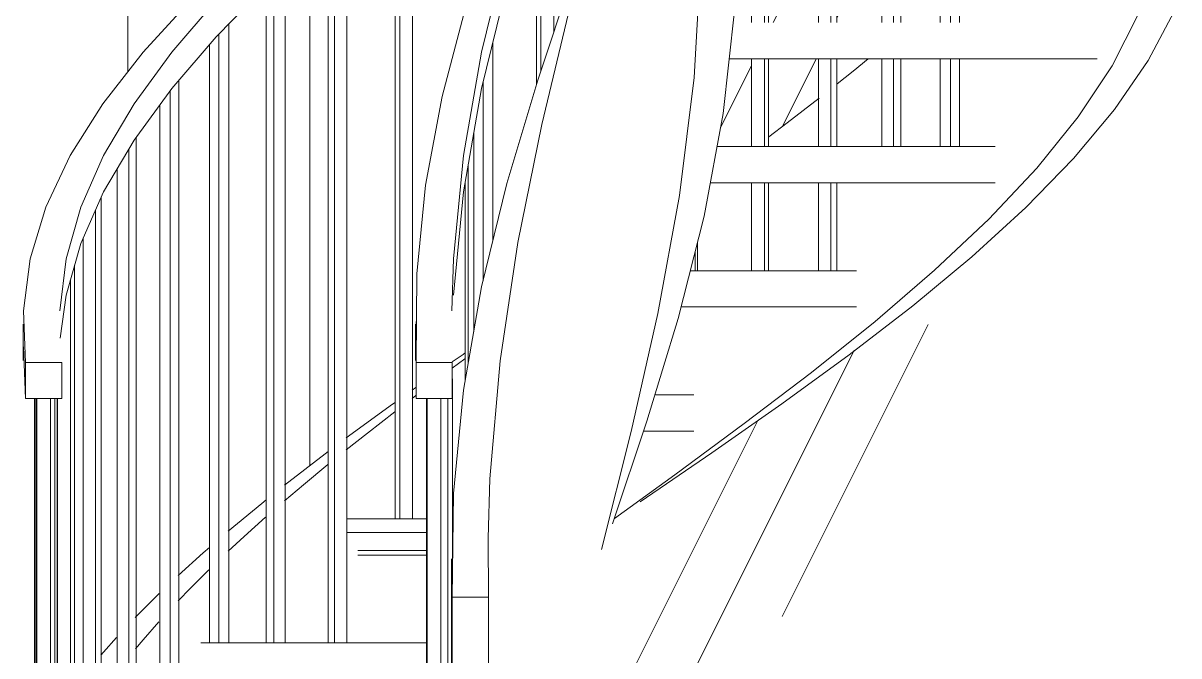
# Model space of a CAD drawing. Header units: millimetres. Extents: x 2164007 to 2324354, y -2513385 to -2308978.
# Drawn here: x 2258989 to 2260607, y -2424832 to -2423946 of the extents above; entities that cross this region are included whole.
import ezdxf

# ---------------------------------------------------------------- set-up
doc = ezdxf.new("R2010")
doc.units = ezdxf.units.MM
for name, color, linetype, lineweight in [('A-FLOR-HRAL', 8, 'Continuous', 9), ('A-GLAZ', 8, 'Continuous', 13), ('A-WALL', 113, 'Continuous', 20), ('S-STRS', 8, 'Continuous', 9)]:
    doc.layers.add(name, color=color, linetype=linetype, lineweight=lineweight)

# ---------------------------------------------------------------- blocks, each defined once
blk = doc.blocks.new('cua so 3200x1850x60 - S4-1124333-South')
at = {"layer": 'A-GLAZ', "lineweight": 9}
h = blk.add_hatch(dxfattribs=at)
h.set_pattern_fill('FP_1', color=256, style=0, pattern_type=2)
h.set_pattern_definition([(63.435, (228.6, 114.3), (-920.0997168973379, 2760.290932305043), [1143, -685.8, 1143, -685.8, -1454.051]), (63.435, (228.6, 114.3), (-920.0997168973379, 2760.290932305043), [-3657.6, 457.2, -996.8510000000001]), (63.435, (171.45, 171.45), (-920.0997168973379, 2760.290932305043), [914.4, -1143, 685.8, -685.8, -1682.651]), (63.435, (171.45, 171.45), (-920.0997168973379, 2760.290932305043), [-3429, 800.1, -882.551]), (63.435, (171.45, 342.9), (-920.0997168973379, 2760.290932305043), [685.8, -1371.6, 457.2, -685.8, -1911.251]), (63.435, (171.45, 342.9), (-920.0997168973379, 2760.290932305043), [-3200.4, 1028.7, -882.551]), (63.435, (342.9, 171.45), (-920.0997168973379, 2760.290932305043), [685.8, -1371.6, 571.5, -2482.751]), (63.435, (514.35, 342.9), (-920.0997168973379, 2760.290932305043), [342.9, -1714.5, 228.6, -2825.651]), (63.435, (228.6, 628.65), (-920.0997168973379, 2760.290932305043), [228.6, -1714.5, 228.6, -914.4, -2025.551]), (63.435, (228.6, 628.65), (-920.0997168973379, 2760.290932305043), [-3086.1, 571.5, -1454.051]), (63.435, (1257.3, 457.2), (-920.0997168973379, 2760.290932305043), [1143, -1714.5, 1371.6, -905.4110000000001]), (63.435, (1257.3, 285.75), (-920.0997168973379, 2760.290932305043), [1600.2, -1143, 1714.5, -676.811]), (63.435, (1371.6, 342.9), (-920.0997168973379, 2760.290932305043), [1828.8, -914.4, 1371.6, -996.8510000000001]), (63.435, (1543.05, 514.35), (-920.0997168973379, 2760.290932305043), [1143, -1600.2, 914.4, -1454.051]), (63.435, (1371.6, 857.25), (-920.0997168973379, 2760.290932305043), [571.5, -2286, 685.8, -1568.351]), (63.435, (1714.5, 685.8), (-920.0997168973379, 2760.290932305043), [457.2, -2286, 457.2, -1911.251])])
h.paths.add_polyline_path([(-585.4374168167113, 279.9999999999991), (355.107620984928, 279.9999999999991), (355.107620984928, 2720.000000000002), (-482.3999220680026, 2720.000000000002), (-482.3999220680026, 2311.073446430427), (-475.9514850128704, 2300.785534325818), (-443.2990690304621, 2229.443081378364), (-423.6227089152375, 2161.737915278187), (-415.6296163411089, 2092.214105754402), (-417.4340027549493, 1667.04814128515), (-430.7791915125554, 1596.904898066696), (-457.2056288973153, 1525.300337281188), (-496.0302013603843, 1453.695776495679), (-541.5411891293362, 1388.210215850115), (-603.4993111087531, 1315.414508764202), (-667.445968149014, 1250.328570078118), (-752.2852543456869, 1174.254119918197), (-839.5361992333014, 1103.062617172651), (-940.3933053721361, 1026.655511017508), (-1046.4508482987, 950.5240094940261), (-1178.491887409511, 859.1716391195214), (-1238.980427834694, 817.9612864949153), (-1265.769703736781, 740.2658217606422), (-1303.032648767273, 594.4380952380943), (-1339.961032889099, 440.1892932492819), (-1372.694693162336, 279.9999999999991), (-1153.990807961709, 279.9999999999991)], flags=0)
h.paths.add_polyline_path([(-1501.399654579576, 297.6190476190471), (-1501.399654579576, 420.6285714285711), (-1624.892379015077, 420.6285714285711), (-1624.892379015077, 297.6190476190471)], flags=0)
h.paths.add_polyline_path([(-1580.405851320457, 471.4285714285704), (-1501.399654579576, 471.4285714285704), (-1501.399654579576, 594.4380952380966), (-1544.459958277714, 594.4380952380966), (-1624.892379015077, 530.9245745909276), (-1624.892379015077, 471.4285714285704), (-1589.795606933552, 471.4285714285704)], flags=0)
h.paths.add_polyline_path([(-1613.259131084256, 932.4165966276082), (-1545.537693232481, 982.3010305091649), (-1546.33720018913, 1726.20555555556), (-1589.125209303658, 1689.995238095242), (-1613.259131084256, 1669.110883066252), (-1613.259131084256, 939.2775978178851)], flags=0)
h.paths.add_polyline_path([(-1521.088443476632, 999.4590737891075), (-1516.014535244783, 1003.041149524693), (-1515.219820752819, 1162.359183673475), (-1502.952377463271, 1286.50884353742), (-1479.777597576603, 1410.658503401366), (-1447.299818347185, 1534.808163265311), (-1447.299818347185, 1806.528026795777), (-1521.088443476632, 1746.896804405798), (-1521.088443476632, 1011.638092228788)], flags=0)
h.paths.add_polyline_path([(-1465.147130871977, 1038.952499633888), (-1465.123527318037, 1038.969163261602), (-1465.147130871977, 1040.572365467798)], flags=0)
h.paths.add_polyline_path([(-1464.848546964889, 1039.16329378304), (-1447.299818347185, 1051.494426015904), (-1447.299818347185, 1291.227562734277), (-1449.788775509662, 1277.092063492069), (-1463.797199290509, 1132.250793650799), (-1464.830501067649, 1040.761097723711)], flags=0)
h.paths.add_polyline_path([(-1408.448447200536, 1208.809477256478), (-1388.884563100249, 1288.854539156046), (-1347.322130218976, 1428.59201965804), (-1347.322130218976, 1706.512083676604), (-1393.335000461324, 1548.565768353189), (-1408.448447200536, 1483.350232748356), (-1408.448447200536, 1216.433904235413)], flags=0)
h.paths.add_polyline_path([(-1086.022795854668, 1340.476190476191), (-1046.4508482987, 1340.476190476191), (-1046.4508482987, 1463.485714285715), (-1077.604142799676, 1463.485714285715), (-1086.022795854668, 1386.846948655714), (-1094.703421983398, 1340.476190476191)], flags=0)
h.paths.add_polyline_path([(-1022.573406863056, 1354.204017296749), (-962.7071284186644, 1400.361040271868), (-952.488007228929, 1408.394033600892), (-952.488007228929, 1463.485714285715), (-1022.573406863056, 1463.485714285715), (-1022.573406863056, 1355.696248611539)], flags=0)
h.paths.add_polyline_path([(-927.1838303971724, 1428.285008559699), (-883.7600019684531, 1463.485714285715), (-927.1838303971724, 1463.485714285715), (-927.1838303971724, 1434.472026935235)], flags=0)
h.paths.add_polyline_path([(-1323.352529394161, 1501.357483824447), (-1272.726955594141, 1650.957713759224), (-1256.620882978281, 1707.216717075863), (-1245.723464974039, 1750.383642498979), (-1245.723464974039, 1962.469519222175), (-1264.759868981569, 1948.719938268023), (-1274.464351498547, 1923.848015568366), (-1323.352529394161, 1779.277547842997), (-1323.352529394161, 1506.116443917953)], flags=0)
h.paths.add_polyline_path([(-952.488007228929, 1514.285714285716), (-952.488007228929, 1637.295238095239), (-1022.573406863056, 1637.295238095239), (-1022.573406863056, 1514.285714285716), (-1011.852460175459, 1514.285714285716)], flags=0)
h.paths.add_polyline_path([(-1046.4508482987, 1514.285714285716), (-1046.4508482987, 1637.295238095239), (-1058.767297524063, 1637.295238095239), (-1058.767297524063, 1514.285714285716)], flags=0)
h.paths.add_polyline_path([(-863.9161759805683, 1514.285714285716), (-863.9161759805683, 1637.295238095239), (-927.1838303971724, 1637.295238095239), (-927.1838303971724, 1514.285714285716), (-869.71411238921, 1514.285714285716)], flags=0)
h.paths.add_polyline_path([(-831.843387652557, 1514.285714285716), (-823.126809349431, 1514.285714285716), (-811.0391633625599, 1524.925446682227), (-782.256971468561, 1551.181215653961), (-782.256971468561, 1637.295238095239), (-837.6199760415054, 1637.295238095239), (-837.6199760415054, 1514.285714285716)], flags=0)
h.paths.add_polyline_path([(-755.4205031399356, 1575.662051409925), (-733.31041198225, 1596.387915105561), (-708.9132553600344, 1621.241270029404), (-708.9132553600344, 1637.295238095239), (-755.4205031399356, 1637.295238095239), (-755.4205031399356, 1591.063312103602)], flags=0)
h.paths.add_polyline_path([(-1424.540512856057, 1601.56050256478), (-1405.431901708525, 1658.957823129257), (-1345.952349751713, 1811.14843246461), (-1345.952349751713, 1886.000715452133), (-1424.540512856057, 1824.509041722831), (-1424.540512856057, 1617.574603174608)], flags=0)
h.paths.add_polyline_path([(-952.488007228929, 1688.095238095239), (-952.488007228929, 1811.104761904764), (-1022.573406863056, 1811.104761904764), (-1022.573406863056, 1688.095238095239), (-1011.852460175459, 1688.095238095239)], flags=0)
h.paths.add_polyline_path([(-708.9132553600344, 1688.095238095239), (-708.9132553600344, 1811.104761904764), (-755.4205031399356, 1811.104761904764), (-755.4205031399356, 1688.095238095239)], flags=0)
h.paths.add_polyline_path([(-681.9975548829475, 1688.095238095239), (-646.4862323330287, 1688.095238095239), (-645.1450336575978, 1689.67009720963), (-645.1450336575978, 1811.104761904764), (-681.9975548829475, 1811.104761904764), (-681.9975548829475, 1772.108380606646)], flags=0)
h.paths.add_polyline_path([(-863.9161759805683, 1688.095238095239), (-863.9161759805683, 1811.104761904764), (-927.1838303971724, 1811.104761904764), (-927.1838303971724, 1688.095238095239), (-869.71411238921, 1688.095238095239)], flags=0)
h.paths.add_polyline_path([(-782.256971468561, 1688.095238095239), (-782.256971468561, 1811.104761904764), (-837.6199760415054, 1811.104761904764), (-837.6199760415054, 1688.095238095239)], flags=0)
h.paths.add_polyline_path([(-1046.4508482987, 1688.095238095239), (-1046.4508482987, 1811.104761904764), (-1058.767297524063, 1811.104761904764), (-1058.767297524063, 1688.095238095239)], flags=0)
h.paths.add_polyline_path([(-618.6124984392864, 1720.825067522354), (-603.4993111087531, 1739.111189807765), (-592.0478104669118, 1755.280436437762), (-592.0478104669118, 1811.104761904764), (-618.6124984392864, 1811.104761904764), (-618.6124984392864, 1735.904581944873)], flags=0)
h.paths.add_polyline_path([(-1624.892379015077, 1729.54899695675), (-1564.140443851379, 1777.915230954357), (-1443.128130181888, 1869.495361449006), (-1305.73083622458, 1969.88767887559), (-1266.241897857019, 1998.452023906329), (-1203.766115035763, 2182.350000000003), (-1188.186639490361, 2231.51671515517), (-1194.742835345824, 2263.323587335701), (-1247.860722570937, 2480.060711466913), (-1268.975665588419, 2559.913174753431), (-1293.46875487311, 2631.11729353729), (-1423.332797247057, 2720.000000000002), (-1624.892379015077, 2720.000000000002), (-1624.892379015077, 1762.415873015877)], flags=0)
h.paths.add_polyline_path([(-566.3542553394225, 1791.559125375703), (-553.4122970226605, 1811.104761904764), (-566.3542553394225, 1811.104761904764), (-566.3542553394225, 1808.325216865508)], flags=0)
h.paths.add_polyline_path([(-1224.202827443392, 1835.631336492328), (-1214.970577481752, 1872.636660029445), (-1184.432033367255, 2006.803149366229), (-1224.202827443392, 1978.013408067756), (-1224.202827443392, 1868.219618521128)], flags=0)
h.paths.add_polyline_path([(-1325.273981279086, 1860.559087426291), (-1299.284171584879, 1922.140674612398), (-1325.273981279086, 1902.014098049373), (-1325.273981279086, 1888.775826836858)], flags=0)
h.paths.add_polyline_path([(-526.1205943832623, 1861.904761904764), (-524.4062191867108, 1862.640693055984), (-522.2721880935541, 1866.494904529608), (-522.2721880935541, 1920.407368054859), (-526.1205943832623, 1928.10654691957), (-526.1205943832623, 1862.640693055984)], flags=0)
h.paths.add_polyline_path([(-618.6124984392864, 1861.904761904764), (-592.0478104669118, 1861.904761904764), (-592.0478104669118, 1984.914285714287), (-618.6124984392864, 1984.914285714287)], flags=0)
h.paths.add_polyline_path([(-1058.767297524063, 1861.904761904764), (-1057.87122425349, 1861.904761904764), (-1058.767297524063, 1984.914285714287)], flags=0)
h.paths.add_polyline_path([(-1022.573406863056, 1861.904761904764), (-952.488007228929, 1861.904761904764), (-952.488007228929, 1984.914285714287), (-1022.573406863056, 1984.914285714287)], flags=0)
h.paths.add_polyline_path([(-927.1838303971724, 1861.904761904764), (-863.9161759805683, 1861.904761904764), (-863.9161759805683, 1984.914285714287), (-927.1838303971724, 1984.914285714287)], flags=0)
h.paths.add_polyline_path([(-550.5337678192654, 1861.904761904764), (-550.5337678192654, 1971.709857262273), (-559.1940031659686, 1984.914285714287), (-566.3542553394225, 1984.914285714287), (-566.3542553394225, 1861.904761904764)], flags=0)
h.paths.add_polyline_path([(-645.1450336575978, 1861.904761904764), (-645.1450336575978, 1984.914285714287), (-681.9975548829475, 1984.914285714287), (-681.9975548829475, 1861.904761904764)], flags=0)
h.paths.add_polyline_path([(-837.6199760415054, 1861.904761904764), (-782.256971468561, 1861.904761904764), (-782.256971468561, 1984.914285714287), (-837.6199760415054, 1984.914285714287)], flags=0)
h.paths.add_polyline_path([(-755.4205031399356, 1861.904761904764), (-708.9132553600344, 1861.904761904764), (-708.9132553600344, 1984.914285714287), (-755.4205031399356, 1984.914285714287)], flags=0)
h.paths.add_polyline_path([(-1224.210757458805, 2030.868659650286), (-1171.265157333196, 2071.934302288317), (-1163.727713834748, 2112.856147479652), (-1174.510527990688, 2165.168128263241), (-1212.12142088582, 2073.719047619052), (-1224.210757458805, 2045.460946001682), (-1224.210757458805, 2033.752498339724)], flags=0)
h.paths.add_polyline_path([(-1011.852460175459, 2035.714285714286), (-952.488007228929, 2035.714285714286), (-952.488007228929, 2158.723809523811), (-980.4859791036797, 2158.723809523811), (-1022.573406863056, 2126.542292494733), (-1022.573406863056, 2035.714285714286)], flags=0)
h.paths.add_polyline_path([(-927.1838303971724, 2035.714285714286), (-863.9161759805683, 2035.714285714286), (-863.9161759805683, 2158.723809523811), (-927.1838303971724, 2158.723809523811), (-927.1838303971724, 2049.639194450319)], flags=0)
h.paths.add_polyline_path([(-645.1450336575978, 2035.714285714286), (-645.1450336575978, 2099.466490602912), (-681.9975548829475, 2138.864278249965), (-681.9975548829475, 2035.714285714286)], flags=0)
h.paths.add_polyline_path([(-837.6199760415054, 2035.714285714286), (-782.256971468561, 2035.714285714286), (-782.256971468561, 2158.723809523811), (-837.6199760415054, 2158.723809523811), (-837.6199760415054, 2049.639194450319)], flags=0)
h.paths.add_polyline_path([(-755.4205031399356, 2035.714285714286), (-708.9132553600344, 2035.714285714286), (-708.9132553600344, 2158.723809523811), (-755.4205031399356, 2158.723809523811), (-755.4205031399356, 2049.639194450319)], flags=0)
h.paths.add_polyline_path([(-618.6124984392864, 2035.714285714286), (-593.851550213967, 2035.714285714286), (-618.6124984392864, 2066.596401951737), (-618.6124984392864, 2049.639194450319)], flags=0)
h.paths.add_polyline_path([(-886.8727813604786, 2209.523809523812), (-863.9161759805683, 2209.523809523812), (-863.9161759805683, 2252.449641484551), (-915.8610833549579, 2209.523809523812), (-904.3653474626473, 2209.523809523812)], flags=0)
h.paths.add_polyline_path([(-752.8353731776695, 2209.523809523812), (-755.4205031399356, 2211.975042965602), (-755.4205031399356, 2209.523809523812)], flags=0)
h.paths.add_polyline_path([(-998.6347511034948, 2209.523809523812), (-903.1807680370008, 2290.980952380956), (-874.2033185912122, 2316.905169551946), (-893.627022996386, 2332.533333333336), (-1035.079683300109, 2332.533333333336), (-1035.079683300109, 2209.523809523812), (-1011.852460175459, 2209.523809523812)], flags=0)
h.paths.add_polyline_path([(-831.1507499300226, 2209.523809523812), (-782.256971468561, 2209.523809523812), (-782.256971468561, 2237.421519385304), (-793.4607799908142, 2247.448881212227), (-831.1507499300226, 2279.901332076309), (-837.6199760415054, 2274.481253200894), (-837.6199760415054, 2209.523809523812)], flags=0)
h.paths.add_polyline_path([(-967.6784840086201, 2383.333333333336), (-956.7645865377792, 2383.333333333336), (-991.0851765218518, 2409.614288059605), (-1035.079683300109, 2443.223927242299), (-1035.079683300109, 2383.333333333336), (-975.8699798144733, 2383.333333333336)], flags=0)
h.paths.add_polyline_path([(-592.0478104669118, 2459.384492702114), (-592.0478104669118, 2527.618711635751), (-598.5073205768936, 2518.498036944817), (-598.1190389956573, 2465.935415215829)], flags=0)
h.paths.add_polyline_path([(-658.0108617200509, 2546.131695405748), (-645.1450336575978, 2562.915427577462), (-624.7903325093315, 2595.253174603178), (-624.7903325093315, 2720.000000000002), (-658.0108617200509, 2720.000000000002), (-658.0108617200509, 2559.04285714286)], flags=0)
h.paths.add_polyline_path([(-684.8419575225166, 2553.303790200936), (-684.8419575225166, 2720.000000000002), (-727.9643732971954, 2720.000000000002), (-727.1049665936747, 2591.846057387633), (-708.5256410754777, 2575.696257783471), (-689.9463155572827, 2558.129862613513)], flags=0)
h.paths.add_polyline_path([(-754.8826090257303, 2615.522392454662), (-754.8826090257303, 2720.000000000002), (-807.1660912149983, 2720.000000000002), (-807.1660912149983, 2659.181038163752), (-788.5623899612095, 2644.22942835099), (-768.0765821720305, 2626.768304696538)], flags=0)
h.paths.add_polyline_path([(-598.5073205768936, 2633.725430803552), (-575.7593889390196, 2677.595561655746), (-575.7593889390196, 2720.000000000002), (-598.5073205768936, 2720.000000000002), (-598.5073205768936, 2653.08412698413)], flags=0)
h.paths.add_polyline_path([(-833.7090259080936, 2680.051689618635), (-833.7090259080936, 2720.000000000002), (-884.6805930935071, 2720.000000000002), (-859.775166719286, 2700.547439087732), (-837.6703711431287, 2683.166486706782)], flags=0)
at = {"layer": 'A-GLAZ'}
blk.add_line((-1664.892379015069, 1623.289801137855), (-1664.892379015069, 893.4044303073189), dxfattribs=at)
blk = doc.blocks.new('Railing - 3_4_-V3-South')
at = {"layer": 'A-FLOR-HRAL'}
for p, q in [((-1323.352529394155, 1501.357483824439), (-1323.352529394155, 1779.277547842999)), ((-1341.48678580484, 1446.706775689679), (-1341.48678580484, 1724.626839708237)), ((-1347.322130218972, 1706.512083676597), (-1347.322130218972, 1428.592019658036))]:
    blk.add_line(p, q, dxfattribs=at)
blk = doc.blocks.new('Railing - 3_4_-V4-South')
at = {"layer": 'A-FLOR-HRAL'}
for p, q in [((-1408.448447200531, 1208.809477256477), (-1408.448447200531, 1486.729541275037)), ((-1422.22929618019, 1152.425535092903), (-1422.22929618019, 1430.345599111463)), ((-1435.381889133666, 1358.912889708222), (-1435.381889133666, 1080.992825689664))]:
    blk.add_line(p, q, dxfattribs=at)
blk = doc.blocks.new('Railing - 3_4_-V5-South')
at = {"layer": 'A-FLOR-HRAL'}
for p, q in [((-1465.147130871971, 734.8062764249729), (-1465.147130871971, 1015.041886536)), ((-1471.821676647521, 297.6190476190478), (-1471.821676647521, 987.4095238095301))]:
    blk.add_line(p, q, dxfattribs=at)
blk = doc.blocks.new('Railing - 3_4_-1073436-South')
at = {"layer": 'A-FLOR-HRAL'}
for p, q in [((-1501.399654579571, 123.8095238095235), (-1501.399654579571, 987.4095238095289)), ((-1500.43746681606, 987.4095238095267), (-1500.43746681606, 123.8095238095235)), ((-1481.41178168496, 987.4095238095266), (-1490.790609736408, 987.4095238095266)), ((-1481.41178168496, 123.8095238095235), (-1481.41178168496, 987.4095238095266)), ((-1490.790609736364, 123.8095238095235), (-1481.41178168496, 123.8095238095235))]:
    blk.add_line(p, q, dxfattribs=at)
blk = doc.blocks.new('Railing - Railing-1073165-South')
for name in ['Railing - 3_4_-V3-South', 'Railing - 3_4_-V4-South', 'Railing - 3_4_-V5-South', 'Railing - 3_4_-1073436-South']:
    blk.add_blockref(name, (0, 0))
blk = doc.blocks.new('Railing - 3_4_-V10-South')
at = {"layer": 'A-FLOR-HRAL'}
for p, q in [((-782.2569714685578, 2237.421519385304), (-782.2569714685578, 2209.523809523809)), ((-767.6545743460048, 2209.52380952381), (-767.6545743460048, 2223.575451806665)), ((-755.420503139932, 2209.52380952381), (-755.420503139932, 2211.975042965601)), ((-782.2569714685578, 2158.723809523809), (-782.2569714685578, 2035.714285714285)), ((-767.6545743460048, 2035.714285714285), (-767.6545743460048, 2158.72380952381)), ((-755.420503139932, 2035.714285714285), (-755.420503139932, 2158.72380952381)), ((-782.2569714685578, 1984.914285714285), (-782.2569714685578, 1861.904761904762)), ((-767.6545743460048, 1861.904761904763), (-767.6545743460048, 1984.914285714286)), ((-755.420503139932, 1861.904761904763), (-755.420503139932, 1984.914285714286)), ((-782.2569714685578, 1811.104761904762), (-782.2569714685578, 1688.095238095238)), ((-767.6545743460048, 1688.095238095238), (-767.6545743460048, 1811.104761904763)), ((-755.420503139932, 1688.095238095238), (-755.420503139932, 1811.104761904763)), ((-782.2569714685578, 1637.295238095238), (-782.2569714685578, 1514.285714285715)), ((-767.6545743460048, 1514.285714285715), (-767.6545743460048, 1637.295238095238)), ((-755.420503139932, 1514.285714285715), (-755.420503139932, 1637.295238095238)), ((-782.2569714685578, 1463.485714285714), (-782.2569714685578, 1340.476190476191)), ((-767.6545743460048, 1340.476190476191), (-767.6545743460048, 1463.485714285714)), ((-755.420503139932, 1340.476190476191), (-755.420503139932, 1463.485714285714))]:
    blk.add_line(p, q, dxfattribs=at)
blk = doc.blocks.new('Railing - 3_4_-V11-South')
at = {"layer": 'A-FLOR-HRAL'}
for p, q in [((-863.9161759805659, 2267.302358291901), (-847.8391312878986, 2281.497103221466)), ((-863.9161759805661, 2267.302358291901), (-863.9161759805661, 2209.52380952381)), ((-847.8391312878986, 2281.497103221466), (-837.6199760415011, 2281.497103221466)), ((-847.8391312878986, 2209.523809523809), (-847.8391312878986, 2281.497103221466)), ((-837.6199760415011, 2209.523809523809), (-837.6199760415011, 2281.497103221466)), ((-863.9161759805661, 2158.72380952381), (-863.9161759805661, 2035.714285714285)), ((-847.8391312878986, 2035.714285714285), (-847.8391312878986, 2158.723809523809)), ((-837.6199760415011, 2035.714285714285), (-837.6199760415011, 2158.723809523809)), ((-863.9161759805661, 1984.914285714286), (-863.9161759805661, 1861.904761904763)), ((-847.8391312878986, 1861.904761904762), (-847.8391312878986, 1984.914285714285)), ((-837.6199760415011, 1861.904761904762), (-837.6199760415011, 1984.914285714285)), ((-863.9161759805661, 1811.104761904763), (-863.9161759805661, 1688.095238095238)), ((-847.8391312878986, 1688.095238095238), (-847.8391312878986, 1811.104761904763)), ((-837.6199760415011, 1688.095238095238), (-837.6199760415011, 1811.104761904763)), ((-863.9161759805661, 1637.295238095238), (-863.9161759805661, 1514.285714285715)), ((-847.8391312878986, 1514.285714285715), (-847.8391312878986, 1637.295238095238)), ((-837.6199760415011, 1514.285714285715), (-837.6199760415011, 1637.295238095238)), ((-863.9161759805661, 1463.485714285714), (-863.9161759805661, 1340.476190476191)), ((-847.8391312878986, 1340.476190476191), (-847.8391312878986, 1463.485714285714)), ((-837.6199760415011, 1340.476190476191), (-837.6199760415011, 1463.485714285714))]:
    blk.add_line(p, q, dxfattribs=at)
blk = doc.blocks.new('Railing - 3_4_-V12-South')
at = {"layer": 'A-FLOR-HRAL'}
for p, q in [((-952.4880072289251, 2158.723809523811), (-952.4880072289251, 2035.714285714286)), ((-935.2125100363119, 2035.714285714286), (-935.2125100363119, 2158.723809523811)), ((-927.1838303971676, 2035.714285714286), (-927.1838303971676, 2158.723809523811)), ((-952.4880072289251, 1984.914285714286), (-952.4880072289251, 1861.904761904763)), ((-935.2125100363119, 1861.904761904763), (-935.2125100363119, 1984.914285714286)), ((-927.1838303971676, 1861.904761904763), (-927.1838303971676, 1984.914285714286)), ((-952.4880072289251, 1811.104761904763), (-952.4880072289251, 1688.095238095239)), ((-935.2125100363119, 1688.095238095239), (-935.2125100363119, 1811.104761904763)), ((-927.1838303971676, 1688.095238095239), (-927.1838303971676, 1811.104761904763)), ((-952.4880072289251, 1637.295238095239), (-952.4880072289251, 1514.285714285716)), ((-935.2125100363119, 1514.285714285716), (-935.2125100363119, 1637.295238095239)), ((-927.1838303971676, 1514.285714285716), (-927.1838303971676, 1637.295238095239)), ((-952.4880072289251, 1463.485714285714), (-952.4880072289251, 1340.476190476191)), ((-935.2125100363119, 1340.476190476191), (-935.2125100363119, 1463.485714285714)), ((-927.1838303971676, 1340.476190476191), (-927.1838303971676, 1463.485714285714)), ((-952.4880072289251, 1289.676190476191), (-952.4880072289251, 1166.666666666667)), ((-935.2125100363119, 1166.666666666667), (-935.2125100363119, 1289.676190476191)), ((-927.1838303971676, 1166.666666666667), (-927.1838303971676, 1289.676190476191))]:
    blk.add_line(p, q, dxfattribs=at)
blk = doc.blocks.new('Railing - 3_4_-V13-South')
at = {"layer": 'A-FLOR-HRAL'}
for p, q in [((-1035.079683300105, 2124.771611144969), (-1028.273682452329, 2130.086490639447)), ((-1028.273682452329, 2130.086490639447), (-1022.573406863052, 2130.086490639447)), ((-1028.273682452329, 2035.714285714286), (-1028.273682452329, 2130.086490639447)), ((-1022.573406863052, 2035.714285714286), (-1022.573406863052, 2130.086490639447)), ((-1028.273682452329, 1861.904761904763), (-1028.273682452329, 1984.914285714286)), ((-1022.573406863052, 1861.904761904763), (-1022.573406863052, 1984.914285714286)), ((-1046.450848298695, 1811.104761904763), (-1046.450848298695, 1688.095238095239)), ((-1028.273682452329, 1688.095238095239), (-1028.273682452329, 1811.104761904763)), ((-1022.573406863052, 1688.095238095239), (-1022.573406863052, 1811.104761904763)), ((-1046.450848298695, 1637.295238095239), (-1046.450848298695, 1514.285714285716)), ((-1028.273682452329, 1514.285714285716), (-1028.273682452329, 1637.295238095239)), ((-1022.573406863052, 1514.285714285716), (-1022.573406863052, 1637.295238095239)), ((-1046.450848298695, 1463.485714285714), (-1046.450848298695, 1340.476190476191)), ((-1028.273682452329, 1340.476190476191), (-1028.273682452329, 1463.485714285714)), ((-1022.573406863052, 1340.476190476191), (-1022.573406863052, 1463.485714285714)), ((-1046.450848298695, 1289.676190476192), (-1046.450848298695, 1166.666666666667)), ((-1028.273682452329, 1166.666666666667), (-1028.273682452329, 1289.676190476192)), ((-1022.573406863052, 1166.666666666667), (-1022.573406863052, 1289.676190476192))]:
    blk.add_line(p, q, dxfattribs=at)
blk = doc.blocks.new('Railing - 3_4_-V14-South')
at = {"layer": 'A-FLOR-HRAL'}
for p, q in [((-1122.149963290395, 1166.666666666667), (-1122.149963290395, 1206.684251550099)), ((-1125.423907129381, 1166.666666666667), (-1125.423907129381, 1193.744316468664))]:
    blk.add_line(p, q, dxfattribs=at)
blk = doc.blocks.new('Railing - 3_4_-V16-South')
at = {"layer": 'A-FLOR-HRAL'}
for p, q in [((-1424.540512856053, 1601.560502564779), (-1424.540512856053, 1824.509041722832)), ((-1447.299818347182, 1532.791630806474), (-1447.299818347182, 1806.528026795776)), ((-1443.128130181883, 1809.823873727506), (-1443.128130181883, 1545.728112552577)), ((-1443.128130181883, 1314.919772382687), (-1443.128130181883, 1036.99970836413)), ((-1447.299818347182, 1013.307498715712), (-1447.299818347182, 1291.22756273427))]:
    blk.add_line(p, q, dxfattribs=at)
blk = doc.blocks.new('Railing - 3_4_-V17-South')
at = {"layer": 'A-FLOR-HRAL'}
for p, q in [((-1538.97078844254, 1732.242298683843), (-1538.97078844254, 819.0476190476192)), ((-1521.088443476627, 819.0476190476193), (-1521.088443476627, 1746.896804405797)), ((-1545.537693232476, 819.0476190476192), (-1545.537693232476, 1726.860748109627))]:
    blk.add_line(p, q, dxfattribs=at)
blk = doc.blocks.new('Railing - 3_4_-V18-South')
at = {"layer": 'A-FLOR-HRAL'}
for p, q in [((-1613.259131084251, 645.2380952380953), (-1613.259131084251, 1669.110883066249)), ((-1630.128994522327, 1654.512500733934), (-1630.128994522327, 645.2380952380953)), ((-1638.978300008107, 645.2380952380953), (-1638.978300008107, 1646.854730098678))]:
    blk.add_line(p, q, dxfattribs=at)
blk = doc.blocks.new('Railing - 3_4_-V19-South')
at = {"layer": 'A-FLOR-HRAL'}
for p, q in [((-1699.469132327366, 645.2380952380953), (-1699.469132327366, 1591.058345827533)), ((-1715.036698963401, 1576.54670779756), (-1715.036698963401, 645.2380952380953)), ((-1726.016378787177, 645.2380952380953), (-1726.016378787177, 1566.264343240405))]:
    blk.add_line(p, q, dxfattribs=at)
blk = doc.blocks.new('Railing - 3_4_-V20-South')
at = {"layer": 'A-FLOR-HRAL'}
for p, q in [((-1778.237405273349, 645.2380952380952), (-1778.237405273349, 1512.597717215951)), ((-1792.235232598996, 1498.21239745516), (-1792.235232598996, 645.238095238095)), ((-1805.156661705769, 645.2380952380952), (-1805.156661705769, 1483.670681218484))]:
    blk.add_line(p, q, dxfattribs=at)
blk = doc.blocks.new('Railing - 3_4_-V21-South')
at = {"layer": 'A-FLOR-HRAL'}
for p, q in [((-1848.210752920553, 471.4285714285714), (-1848.210752920553, 1433.494770708374)), ((-1860.398365713263, 1418.825794214146), (-1860.398365713263, 471.4285714285713)), ((-1875.039560828928, 471.4285714285716), (-1875.039560828928, 1398.757577719963))]:
    blk.add_line(p, q, dxfattribs=at)
blk = doc.blocks.new('Railing - 3_4_-V22-South')
at = {"layer": 'A-FLOR-HRAL'}
for p, q in [((-1908.187070402522, 471.4285714285716), (-1908.187070402522, 1353.323349631978)), ((-1918.355091961862, 1336.982556525208), (-1918.355091961862, 471.4285714285714)), ((-1934.464525147694, 471.4285714285716), (-1934.464525147694, 1309.660308357778))]:
    blk.add_line(p, q, dxfattribs=at)
blk = doc.blocks.new('Railing - 3_4_-V23-South')
at = {"layer": 'A-FLOR-HRAL'}
for p, q in [((-1957.135996509714, 297.6190476190471), (-1957.135996509714, 1269.214801952494)), ((-1965.109745637631, 1251.108098756259), (-1965.109745637631, 297.6190476190471)), ((-1982.41066540639, 297.6190476190474), (-1982.41066540639, 1211.821357444308))]:
    blk.add_line(p, q, dxfattribs=at)
blk = doc.blocks.new('Railing - 3_4_-V24-South')
at = {"layer": 'A-FLOR-HRAL'}
for p, q in [((-1994.216614746635, 297.6190476190474), (-1994.216614746635, 1174.211421409637)), ((-1999.859106677458, 1154.358761529154), (-1999.859106677458, 297.6190476190474)), ((-2018.054292436625, 297.6190476190474), (-2018.054292436625, 987.4095238095277))]:
    blk.add_line(p, q, dxfattribs=at)
blk = doc.blocks.new('Railing - 3_4_-V25-South')
at = {"layer": 'A-FLOR-HRAL'}
for p, q in [((-2022.006199555421, 987.409523809528), (-2022.006199555421, 123.8095238095238)), ((-2018.79189982962, 123.8095238095238), (-2018.79189982962, 987.4095238095274))]:
    blk.add_line(p, q, dxfattribs=at)
blk = doc.blocks.new('Railing - 3_4_-V26-South')
at = {"layer": 'A-FLOR-HRAL'}
blk.add_line((-2050.206522932122, 123.8095238095237), (-2050.206522932122, 987.4095238095268), dxfattribs=at)
blk = doc.blocks.new('Railing - 3_4_-1073454-South')
at = {"layer": 'A-FLOR-HRAL'}
for p, q in [((-2048.645506310153, 123.8095238095238), (-2048.645506310153, 987.4095238095261)), ((-2047.113796876903, 123.8095238095238), (-2047.113796876903, 987.4095238095268)), ((-2037.580720046839, 987.4095238095267), (-2028.125475039202, 987.4095238095267)), ((-2028.125475039202, 987.4095238095268), (-2028.125475039202, 123.8095238095237)), ((-2028.125475039202, 123.8095238095238), (-2037.580720046377, 123.8095238095238))]:
    blk.add_line(p, q, dxfattribs=at)
blk = doc.blocks.new('Railing - Railing-1073169-South')
for name in ['Railing - 3_4_-V11-South', 'Railing - 3_4_-V10-South', 'Railing - 3_4_-V12-South', 'Railing - 3_4_-V13-South', 'Railing - 3_4_-V16-South', 'Railing - 3_4_-V17-South', 'Railing - 3_4_-V18-South', 'Railing - 3_4_-V19-South', 'Railing - 3_4_-V20-South', 'Railing - 3_4_-V21-South', 'Railing - 3_4_-V22-South', 'Railing - 3_4_-V23-South', 'Railing - 3_4_-V14-South', 'Railing - 3_4_-V24-South', 'Railing - 3_4_-V26-South', 'Railing - 3_4_-1073454-South', 'Railing - 3_4_-V25-South']:
    blk.add_blockref(name, (0, 0))
blk = doc.blocks.new('Top Rail Type - Top Rail_Internal_-1073175-South')
at = {"layer": 'A-FLOR-HRAL'}
for p, q in [((-1517.093412171644, 1091.764902940515), (-1517.093412171644, 1040.964902940516)), ((-1515.978327052355, 1095.412208038884), (-1516.014535244779, 987.4095238095292)), ((-1516.014535244779, 1038.209523809529), (-1516.014535244779, 987.4095238095292)), ((-1465.433063745116, 1038.209523809529), (-1516.014535244779, 1038.209523809529)), ((-1465.433063745116, 987.4095238095292), (-1465.433063745116, 1038.209523809529)), ((-1516.014535244779, 987.4095238095292), (-1490.790609736421, 987.4095238095292)), ((-1481.411781684962, 987.4095238095292), (-1465.433063745117, 987.4095238095292))]:
    blk.add_line(p, q, dxfattribs=at)
at = {"layer": 'A-FLOR-HRAL', "flags": 128}
for points in [[(-1516.014535244779, 1038.209523809529), (-1515.219820752815, 1162.359183673475), (-1502.952377463268, 1286.50884353742), (-1479.7775975766, 1410.658503401365), (-1446.763579757386, 1534.80816326531), (-1405.431901708522, 1658.957823129256), (-1357.687492423705, 1783.107482993201), (-1305.730836224577, 1907.257142857146), (-1266.293412171642, 1998.394687977951)], [(-1297.742713649262, 1907.257142857146), (-1345.804098685184, 1762.415873015876), (-1388.884563100245, 1617.574603174607), (-1424.285345470409, 1472.733333333337), (-1449.788775509657, 1327.892063492068), (-1463.797199290505, 1183.050793650798), (-1466.188265598808, 1110.481491573506)], [(-1297.742713649262, 1856.457142857146), (-1345.804098685184, 1711.615873015876), (-1388.884563100245, 1566.774603174607), (-1424.28534547041, 1421.933333333337), (-1449.788775509657, 1277.092063492068), (-1463.797199290505, 1132.250793650798)]]:
    blk.add_lwpolyline(points, dxfattribs=at)
blk = doc.blocks.new('Top Rail Type - Top Rail_Internal_-1073186-South')
at = {"layer": 'A-FLOR-HRAL'}
for p, q in [((-2066.293412171645, 1091.764902940515), (-2066.293412171645, 1040.964902940514)), ((-2065.866118449797, 1059.830158730164), (-2062.852018465541, 987.4095238095275)), ((-2062.852018465541, 1038.209523809528), (-2062.852018465541, 987.4095238095275)), ((-2012.270546965878, 1038.209523809528), (-2062.85201846554, 1038.209523809528)), ((-2012.270546965878, 987.4095238095275), (-2012.270546965878, 1038.209523809528)), ((-2062.852018465541, 987.4095238095275), (-2037.580720046676, 987.4095238095275)), ((-2028.125475039203, 987.4095238095275), (-2012.270546965878, 987.4095238095275))]:
    blk.add_line(p, q, dxfattribs=at)
at = {"layer": 'A-FLOR-HRAL', "flags": 128}
for points in [[(-2062.85201846554, 1038.209523809528), (-2065.866118449797, 1110.630158730163), (-2056.308560647095, 1183.050793650798), (-2034.329618253397, 1255.471428571432), (-2000.274865523704, 1327.892063492067), (-1954.67974431837, 1400.312698412702), (-1898.261145366714, 1472.733333333336), (-1831.906136615493, 1545.153968253971), (-1756.658015886057, 1617.574603174606), (-1673.699907133854, 1689.99523809524), (-1584.336158225813, 1762.415873015876), (-1489.971832717766, 1834.83650793651), (-1392.090618082123, 1907.257142857145), (-1292.231497734035, 1979.677777777779)], [(-1290.584429300824, 1979.677777777779), (-1384.102495506807, 1907.257142857145), (-1475.768253013087, 1834.83650793651), (-1564.140443851373, 1762.415873015876), (-1647.829594703754, 1689.99523809524), (-1725.519863550191, 1617.574603174606), (-1795.989728613308, 1545.153968253971), (-1858.131194308827, 1472.733333333336), (-1910.967212227052, 1400.312698412702), (-1953.667043235848, 1327.892063492067), (-1985.559319167205, 1255.471428571432), (-2006.142598718904, 1183.050793650798), (-2015.093251601134, 1110.630158730164)], [(-1299.322999440104, 1922.140674612394), (-1384.102495506807, 1856.457142857145), (-1475.768253013088, 1784.03650793651), (-1564.140443851373, 1711.615873015875), (-1647.829594703754, 1639.195238095241), (-1725.519863550191, 1566.774603174606), (-1795.989728613308, 1494.353968253971), (-1858.131194308827, 1421.933333333337), (-1910.967212227052, 1349.512698412702), (-1953.667043235848, 1277.092063492067), (-1985.559319167205, 1204.671428571432), (-2006.142598718904, 1132.250793650798), (-2014.409937290233, 1072.009640688303)]]:
    blk.add_lwpolyline(points, dxfattribs=at)

msp = doc.modelspace()

# ---------------------------------------------------------------- linework, layer by layer
at = {"layer": 'A-WALL'}
msp.add_line((2259135.705158786, -2424014.275422412), (2259135.705158786, -2422340.334853404), dxfattribs=at)
at = {"layer": 'S-STRS'}
for p, q in [((2260493.178684434, -2423995.756529989), (2259977.993395002, -2423995.756529989)), ((2259960.894115818, -2424118.766053799), (2260350.369009182, -2424118.766053799)), ((2260350.369009182, -2424169.566053799), (2259951.384333692, -2424169.566053799)), ((2259923.322691762, -2424292.575577608), (2260155.976136401, -2424292.575577608)), ((2260155.976136401, -2424343.375577609), (2259910.469741112, -2424343.375577609)), ((2259590.177637815, -2424429.176639656), (2259607.954885232, -2424415.971718675)), ((2259534.046419648, -2424471.424696272), (2259539.167380515, -2424467.53068597)), ((2259539.197167201, -2424456.20109475), (2259534.155098017, -2424459.783170486)), ((2259873.993434177, -2424466.385101418), (2259928.582782652, -2424466.385101418)), ((2259928.582782652, -2424517.185101418), (2259858.156837208, -2424517.185101418)), ((2259442.338406717, -2424640.194625227), (2259554.197883222, -2424640.194625227)), ((2259442.338406717, -2424659.244625228), (2259554.197883222, -2424659.244625228)), ((2259640.745945556, -2424749.752784484), (2259640.292524544, -2424667.188883519)), ((2259554.197883222, -2424684.644625227), (2259457.784396716, -2424684.644625227)), ((2259554.197883222, -2424690.994625228), (2259457.784396716, -2424690.994625228)), ((2259589.30412563, -2424696.197405353), (2259589.30412563, -2425509.242244275)), ((2259640.745945556, -2424749.752784484), (2259590.164474057, -2424749.752784484)), ((2259590.164474057, -2424749.752784484), (2259590.164474057, -2425509.242244275)), ((2259640.745945556, -2425509.242244275), (2259640.745945556, -2424749.752784484)), ((2259238.065534581, -2424814.004149037), (2259554.197883222, -2424814.004149037))]:
    msp.add_line(p, q, dxfattribs=at)
at = {"layer": 'S-STRS', "flags": 128}
for points in [[(2259761.970927628, -2422828.11170317), (2259794.736000174, -2422922.917736695), (2259843.8263665, -2423066.60243156), (2259889.555253243, -2423210.287126426), (2259929.103320687, -2423353.971821291), (2259960.03229742, -2423497.656516157), (2259980.435307969, -2423641.341211023), (2259989.054438092, -2423785.025905888), (2259985.358289417, -2423928.710600754), (2259969.574741947, -2424072.395295619), (2259942.676904484, -2424216.079990485), (2259906.323119202, -2424359.76468535), (2259862.754719271, -2424503.449380216), (2259814.657843128, -2424647.134075081)], [(2260158.139131333, -2423105.374846476), (2260246.549340051, -2423174.056772127), (2260328.492571208, -2423242.738697779), (2260402.809873281, -2423311.42062343), (2260468.450150906, -2423380.102549082), (2260524.485030884, -2423448.784474733), (2260570.121992485, -2423517.466400384), (2260604.71557634, -2423586.148326036), (2260627.776513404, -2423654.830251687), (2260638.978644849, -2423723.512177338), (2260638.163535047, -2423792.19410299), (2260625.342712378, -2423860.876028641), (2260600.697506183, -2423929.557954293), (2260564.576482154, -2423998.239879944), (2260517.490512455, -2424066.921805596), (2260460.105550278, -2424135.603731247), (2260393.233211032, -2424204.285656898), (2260317.819293392, -2424272.96758255), (2260234.930402537, -2424341.649508201), (2260145.73886478, -2424410.331433853), (2260051.506146957, -2424479.013359504), (2259953.56501506, -2424547.695285155), (2259853.300684466, -2424616.377210807)], [(2259798.976654823, -2424683.055248798), (2259840.62696032, -2424517.817849703), (2259878.09954992, -2424352.580450607), (2259908.344127705, -2424187.343051512), (2259928.898763149, -2424022.105652417), (2259938.090294047, -2423856.868253321), (2259938.15639177, -2423774.455965795)], [(2259817.192042076, -2424639.708741666), (2259901.824165263, -2424578.382954063), (2259998.968671438, -2424506.778393278), (2260092.890409383, -2424435.173832492), (2260182.145701569, -2424363.569271707), (2260265.362598729, -2424291.964710922), (2260341.261968183, -2424220.360150136), (2260408.677155475, -2424148.755589351), (2260466.571917099, -2424077.151028565), (2260514.056348672, -2424005.546467779), (2260550.400563714, -2423933.941906994), (2260575.04591278, -2423862.337346208), (2260587.613570508, -2423790.732785423)], [(2259757.854824152, -2423880.705165436), (2259709.793439116, -2424025.546435278), (2259666.712974702, -2424170.387705119), (2259631.312192331, -2424315.22897496), (2259605.808762292, -2424460.070244802), (2259591.800338511, -2424604.911514643), (2259590.164474057, -2424749.752784484)], [(2259640.292625704, -2424667.181094924), (2259642.903219851, -2424584.219904665), (2259657.020000085, -2424418.687024847), (2259681.943084945, -2424253.154145028), (2259715.636504913, -2424087.62126521), (2259755.347840841, -2423922.088385391)], [(2260128.889103401, -2424030.957235715), (2260151.232190339, -2424013.020202013), (2260172.406681243, -2423995.756529989)], [(2260033.380451565, -2424105.038226978), (2260059.102741878, -2424085.440836933), (2260103.729564477, -2424050.848210674)], [(2259608.265392691, -2424407.747818259), (2259605.188032736, -2424409.885281378), (2259590.245298508, -2424420.289744641)], [(2259510.000492499, -2424477.043842201), (2259506.709537167, -2424479.409090902), (2259441.809772765, -2424526.825647647)], [(2259441.721430029, -2424543.403905483), (2259471.261379576, -2424519.964646457), (2259509.53746276, -2424490.188462994)], [(2259416.510731906, -2424545.770699943), (2259412.326340255, -2424548.932900426), (2259355.409668825, -2424592.872276731)], [(2259355.379361189, -2424614.881257697), (2259381.897630668, -2424592.385281378), (2259415.933568925, -2424564.246792737)], [(2259329.377347753, -2424613.628723683), (2259323.406222542, -2424618.456709949), (2259276.449724377, -2424657.416924724)], [(2259276.517305138, -2424685.574449326), (2259298.939521916, -2424664.805916299), (2259328.750117247, -2424638.056429755)], [(2259250.066914024, -2424680.193668892), (2259241.237794828, -2424687.980519473), (2259206.334030971, -2424719.687092502)], [(2259206.520018704, -2424755.021600714), (2259223.691401186, -2424737.226551219), (2259249.480544002, -2424711.482201221)], [(2259179.915224742, -2424744.816314896), (2259167.011823904, -2424757.504328997), (2259146.416761749, -2424778.403055524)], [(2259146.66285682, -2424822.388406351), (2259157.336392435, -2424809.64718614), (2259179.478023631, -2424784.302876377)], [(2259120.134005597, -2424806.419756328), (2259101.803976226, -2424827.028138521), (2259098.169608877, -2424831.234489782)]]:
    msp.add_lwpolyline(points, dxfattribs=at)

# ---------------------------------------------------------------- block references
at = {"layer": 'A-FLOR-HRAL'}
for name in ['Top Rail Type - Top Rail_Internal_-1073186-South', 'Top Rail Type - Top Rail_Internal_-1073175-South', 'Railing - Railing-1073169-South', 'Railing - Railing-1073165-South']:
    msp.add_blockref(name, (2261055.597537802, -2425459.242244275), dxfattribs=at)
at = {"layer": 'A-GLAZ'}
msp.add_blockref('cua so 3200x1850x60 - S4-1124333-South', (2261055.597537802, -2425459.242244275), dxfattribs=at)

doc.saveas('drawing.dxf')
